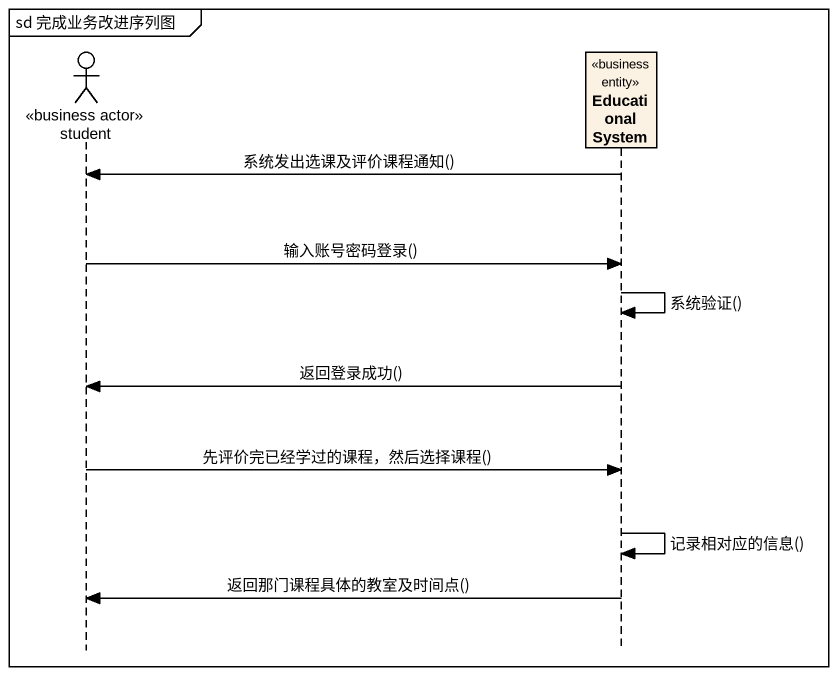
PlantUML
@startuml
mainframe sd 完成业务改进序列图
hide footbox
actor student <<business actor>>
participant "Educational System" as Educational_System <<business entity>>

Educational_System -> student : 系统发出选课及评价课程通知()
student -> Educational_System : 输入账号密码登录()
Educational_System -> Educational_System : 系统验证()
Educational_System -> student : 返回登录成功()
student -> Educational_System : 先评价完已经学过的课程，然后选择课程()
Educational_System -> Educational_System : 记录相对应的信息()
Educational_System -> student : 返回那门课程具体的教室及时间点()
@enduml
